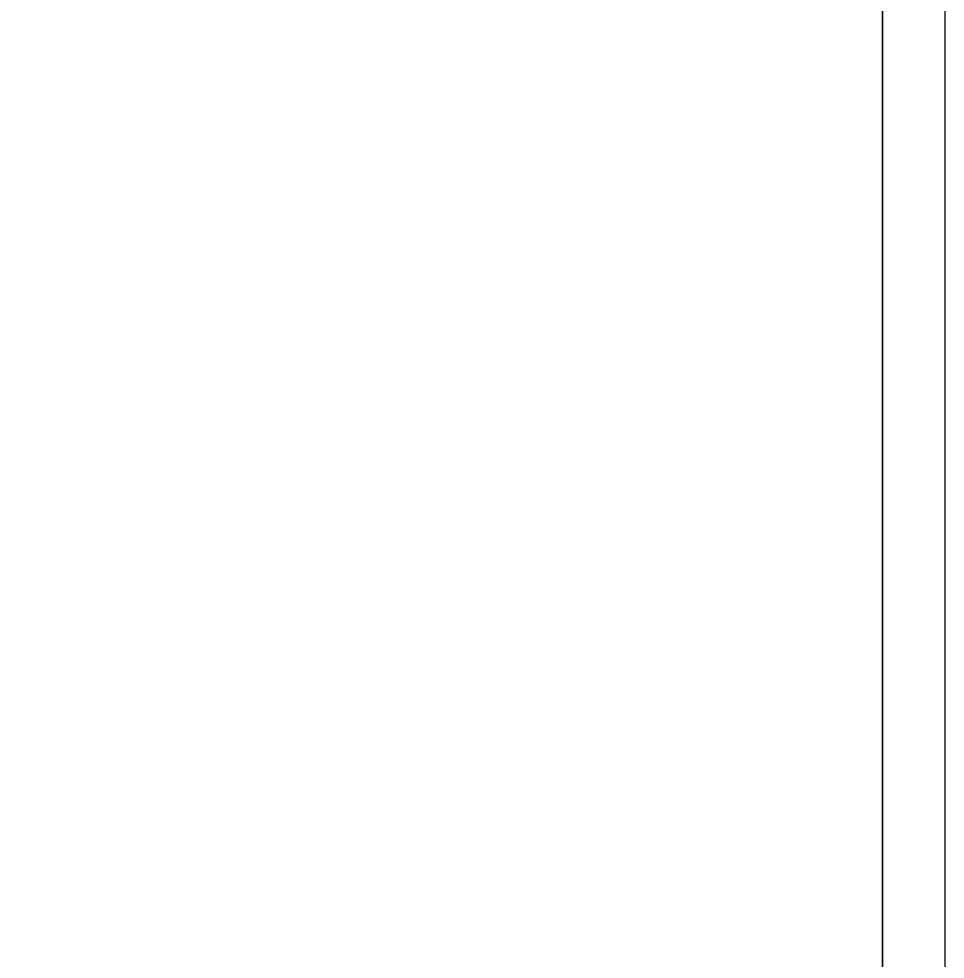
# Model space of a CAD drawing. Header units: inches. Extents: x 4017 to 5703, y -944 to 2840.
# Drawn here: x 4220.65 to 4238.37, y 1434.38 to 1452.38 of the extents above; entities that cross this region are included whole.
import ezdxf

# ---------------------------------------------------------------- set-up
doc = ezdxf.new("R2010")
doc.units = ezdxf.units.IN
doc.header["$MEASUREMENT"] = 0
doc.layers.get('0').update_dxf_attribs({"color": 5})
doc.layers.get('DEFPOINTS').update_dxf_attribs({"color": 254})
doc.layers.add('1 - plaster', color=1, linetype='Continuous', lineweight=9)
doc.layers.add('A-dim-work', color=8, linetype='Continuous')
doc.styles.add('hebtovna', font='hebtovna.shx', dxfattribs={"width": 0.7})
doc.dimstyles.new('Copy of gl-D10', dxfattribs={"dimtxt": 2, "dimasz": 1, "dimexe": 1, "dimexo": 1, "dimgap": 1, "dimtad": 0, "dimdec": 1, "dimzin": 0, "dimdsep": 46, "dimtxsty": 'hebtovna', "dimblk": 'OBLIQUE', "dimblk1": 'OBLIQUE', "dimblk2": 'OBLIQUE', "dimcen": 0, "dimdle": 0.5, "dimclrd": 256, "dimclre": 256, "dimclrt": 256, "dimadec": 0, "dimazin": 0, "dimtfac": 0.05, "dimtdec": 1, "dimtix": 1, "dimtmove": 2, "dimatfit": 0, "dimfxl": 1, "dimfxlon": 1, "dimtvp": 0.75, "dimtolj": 1, "dimtzin": 0, "dimarcsym": 0})

# ---------------------------------------------------------------- blocks, each defined once
blk = doc.blocks.new('_Oblique')
at = {"color": 0, "linetype": 'ByBlock', "lineweight": -2}
blk.add_line((-0.5, -0.5), (0.5, 0.5), dxfattribs=at)
blk = doc.blocks.new('*D216')
at = {"layer": 'A-dim-work', "color": 6, "lineweight": -2, "transparency": 16777216}
for p, q in [((4199.238, 1465.673), (4199.238, 1251.074)), ((4198.238, 1465.173), (4200.238, 1465.173)), ((4200.238, 1251.574), (4198.238, 1251.574))]:
    blk.add_line(p, q, dxfattribs=at)
at = {"layer": 'DEFPOINTS', "color": 0, "transparency": 16777216}
for p in [(4189.343, 1465.173), (4199.238, 1251.574), (4233.37, 1251.574)]:
    blk.add_point(p, dxfattribs=at)
at = {"layer": 'A-dim-work', "color": 6, "lineweight": -2, "transparency": 16777216}
for p, rotation in [((4199.238, 1465.173), 90), ((4199.238, 1251.574), 270)]:
    blk.add_blockref('_Oblique', p, dxfattribs=dict(at, rotation=rotation))
at = {"layer": 'A-dim-work', "color": 6, "transparency": 16777216, "insert": (4196.988, 1358.373), "char_height": 3, "attachment_point": 5, "rotation": 90, "style": 'hebtovna'}
blk.add_mtext('\\A1;213.6', dxfattribs=at)

msp = doc.modelspace()

# ---------------------------------------------------------------- linework, layer by layer
at = {"layer": '1 - plaster'}
msp.add_line((4238.37, 1253.374), (4238.37, 1463.374), dxfattribs=at)
for points in [[(4238.37, 1418.377), (4238.37, 1463.378), (4183.37, 1463.377), (4183.37, 1418.377), (4184.57, 1418.377), (4184.57, 1462.177), (4237.17, 1462.177), (4237.17, 1418.377), (4238.37, 1418.377)], [(4237.17, 1380.778), (4237.17, 1462.178), (4184.57, 1462.178), (4184.57, 1380.778), (4238.37, 1380.778)], [(4237.17, 1412.178), (4237.17, 1462.178), (4184.57, 1462.178), (4184.57, 1412.178), (4237.17, 1412.178)], [(4237.17, 1402.177), (4237.17, 1462.177), (4184.57, 1462.177), (4184.57, 1397.177), (4237.17, 1397.177)]]:
    msp.add_lwpolyline(points, dxfattribs=at)

# ---------------------------------------------------------------- dimensions: what is measured, and where the dimension line sits
at = {"layer": 'A-dim-work'}
dim = msp.add_linear_dim(base=(4199.238, 1251.574), p1=(4189.343, 1465.173), p2=(4233.37, 1251.574), angle=90, dimstyle='Copy of gl-D10', override={"dimtxt": 3, "dimclrd": 6, "dimclre": 6, "dimclrt": 6}, dxfattribs=at)
dim.commit()
dim.dimension.update_dxf_attribs({"geometry": '*D216', "text_midpoint": (4196.988, 1358.373)})

doc.saveas('drawing.dxf')
